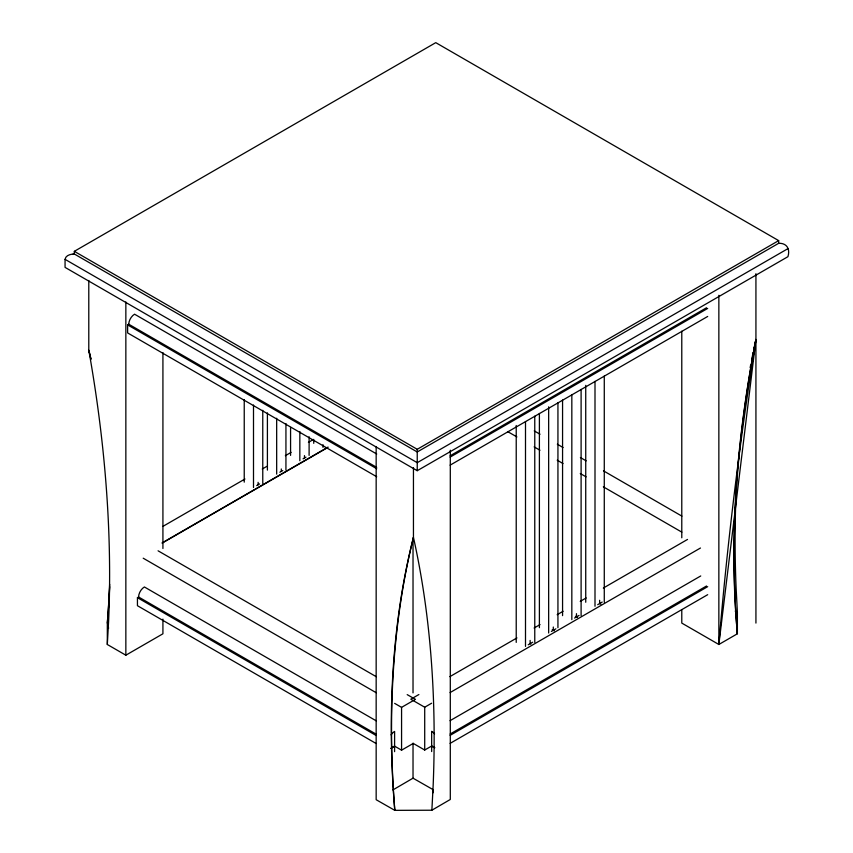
<?xml version="1.0" encoding="UTF-8"?>
<svg xmlns="http://www.w3.org/2000/svg" width="853" height="853" viewBox="0 0 853 853"><rect width="100%" height="100%" fill="white"/><g stroke="black" fill="none" stroke-linecap="round" stroke-linejoin="round"><path stroke-width="1.28" d="M162.923 619.129L162.923 633.79L125.849 655.2L107.318 644.495L107.318 623.095A1031.863 595.746 -60 0 0 109.653 584.241M530.129 640.422L530.129 643.684L530.865 644.111M553.298 630.314L553.298 627.04M576.468 616.932L576.468 613.67M599.638 600.288L599.638 603.551L600.843 604.255M735.926 497.96A1166.883 673.71 60 0 0 736.118 587.898L737.387 612.379L737.387 633.779L718.855 644.484L681.782 623.085L681.782 609.756M376.162 446.524L376.162 799.709L394.8 810.35L431.874 810.222L433.143 785.741A1166.883 669.808 -60.3 0 0 413.449 537.401L413.449 467.668M107.318 644.495L108.598 621.485A1166.883 673.71 60 0 0 88.787 350.199L88.787 280.466M65.063 259.355C65.628 255.186 70.799 254.055 74.328 254.002L417.234 451.973L778.672 243.297C786.626 242.956 790.368 248.735 787.937 256.678L417.234 470.707L65.063 267.384L65.063 259.355L417.234 462.678L787.937 248.649M736.15 594.914L736.374 592.942M718.855 295.298L718.855 644.484L755.929 339.494A1166.883 673.71 60 0 0 755.353 342.064M391.559 747.91L394.587 746.14L401.571 750.171L413.332 743.379M392.913 789.931L413.023 778.181L413.023 743.528M431.874 810.222L450.299 799.464L450.299 450.192M73.113 254.045L74.328 254.002L74.328 251.326L435.766 42.65L778.672 240.621L778.672 243.297M376.695 476.731L127.619 332.926L127.619 324.897L128.771 324.236A8.189 4.734 -60 0 1 134.571 314.203L376.727 454.009M163.04 526.312L244.96 479.013M262.266 469.022L266.882 466.356M285.339 455.694L291.108 452.367M308.413 442.376L313.03 439.711M256.7 485.613L259.621 483.918M279.869 472.231L282.791 470.547M303.039 458.861L305.96 457.165M161.942 542.998L328.085 447.068M162.688 542.807L327.669 447.558M376.13 743.517L137.44 605.705L137.44 597.676L138.591 597.004A8.189 4.734 -60 0 1 144.392 586.971L376.162 720.796M74.328 251.326L417.234 449.296L778.672 240.621M450.107 455.811L706.529 307.762M450.107 457.133L707.691 308.423M450.107 465.162L707.691 316.452M418.887 694.534L410.805 699.204L424.709 707.222L431.629 703.224M449.872 676.642L516.961 637.916M534.095 628.021L540.034 624.588M557.169 614.704L563.108 611.27M580.243 601.376L586.182 597.953M603.316 588.058L687.529 539.437M394.651 703.373L401.571 707.361L415.464 699.343L407.19 694.63M528.21 644.793L532.709 642.202M551.379 631.423L555.879 628.821M574.549 618.041L579.048 615.439M597.708 604.67L602.218 602.069M450.096 692.572L700.462 548.021M390.642 748.454L394.619 746.162M450.064 720.678L700.74 575.956M450.107 734.038L706.529 585.99M412.948 743.24L424.709 750.032L431.661 746.023L434.742 747.782M450.107 735.371L707.691 586.651M450.107 743.389L707.691 594.68M413.023 778.181L433.356 789.793M534.255 430.893L540.024 434.22M557.329 444.21L563.097 447.548M580.392 457.528L586.16 460.865M603.466 470.845L681.899 516.129M507.61 431.565L516.897 436.928M534.138 446.876L539.96 450.245M557.212 460.193L563.033 463.563M580.275 473.511L586.096 476.88M603.338 486.828L681.835 532.144M735.211 611.121L737.387 612.379M128.771 324.236L376.695 467.369M127.619 324.897L376.695 468.702M575.423 616.335L577.406 617.476M552.254 629.706L554.237 630.847M158.072 550.803L376.258 676.696M143.208 558.203L376.194 692.711M431.661 746.023L434.635 747.74M138.591 597.004L376.141 734.156M137.44 597.676L376.13 735.489M432.887 790.784L433.111 792.757M108.331 626.23L108.555 628.469M755.929 273.706L755.929 623.085M681.782 331.199L681.782 537.785M604.276 376.045L604.276 602.25M594.999 381.398L594.999 606.27M585.734 385.364L585.734 602.25M581.106 389.426L581.106 615.631M571.83 394.779L571.83 619.651M562.564 400.068L562.564 615.631M557.937 402.808L557.937 627.68M548.66 406.828L548.66 633.022M539.395 413.449L539.395 627.68M534.767 416.179L534.767 642.384M525.501 421.531L525.501 646.403M516.225 425.498L516.225 642.384M431.661 751.546L431.661 731.309A8.189 4.734 60 0 1 434.561 733.868M424.709 707.222L424.709 750.032M417.234 449.296L417.234 470.707M413.023 538.286L413.023 692.881M401.571 707.361L401.571 750.171M394.587 751.664L394.619 731.447A8.189 4.734 -60 0 0 391.09 734.86M323.01 444.712L323.01 447.367M313.744 439.359L313.744 443.347M309.106 436.768L309.106 455.395M304.468 455.598L304.468 458.029M299.84 431.479L299.84 460.748M290.574 427.46L290.574 455.395M285.936 423.536L285.936 470.11M281.298 468.969L281.298 471.41M276.671 418.237L276.671 474.129M267.405 412.884L267.405 470.11M262.767 410.293L262.767 483.48M258.128 482.35L258.128 484.781M253.501 405.004L253.501 487.5M244.235 399.652L244.235 482.148M162.923 352.577L162.923 548.5M125.849 301.951L125.849 655.2M718.855 644.484A3533.979 2040.355 -60 0 1 755.929 339.494A1031.863 595.746 -60 0 0 737.387 633.779A1003.554 579.4 -60 0 1 755.929 339.494M750.16 367.654A1166.883 673.71 60 0 1 750.629 365.18M751.834 358.921A1166.883 673.71 60 0 1 753.146 352.406M753.689 349.815A1166.883 673.71 60 0 1 754.788 344.644M109.674 586.736A1003.554 579.4 -60 0 1 107.318 623.095M90.962 359.06A1003.554 579.4 -60 0 0 88.787 350.199A1031.863 595.746 -60 0 1 90.919 359.092M413.449 537.401A1003.554 582.738 59.7 0 0 394.8 810.35A1031.863 599.179 59.7 0 1 413.449 537.401"/></g></svg>
